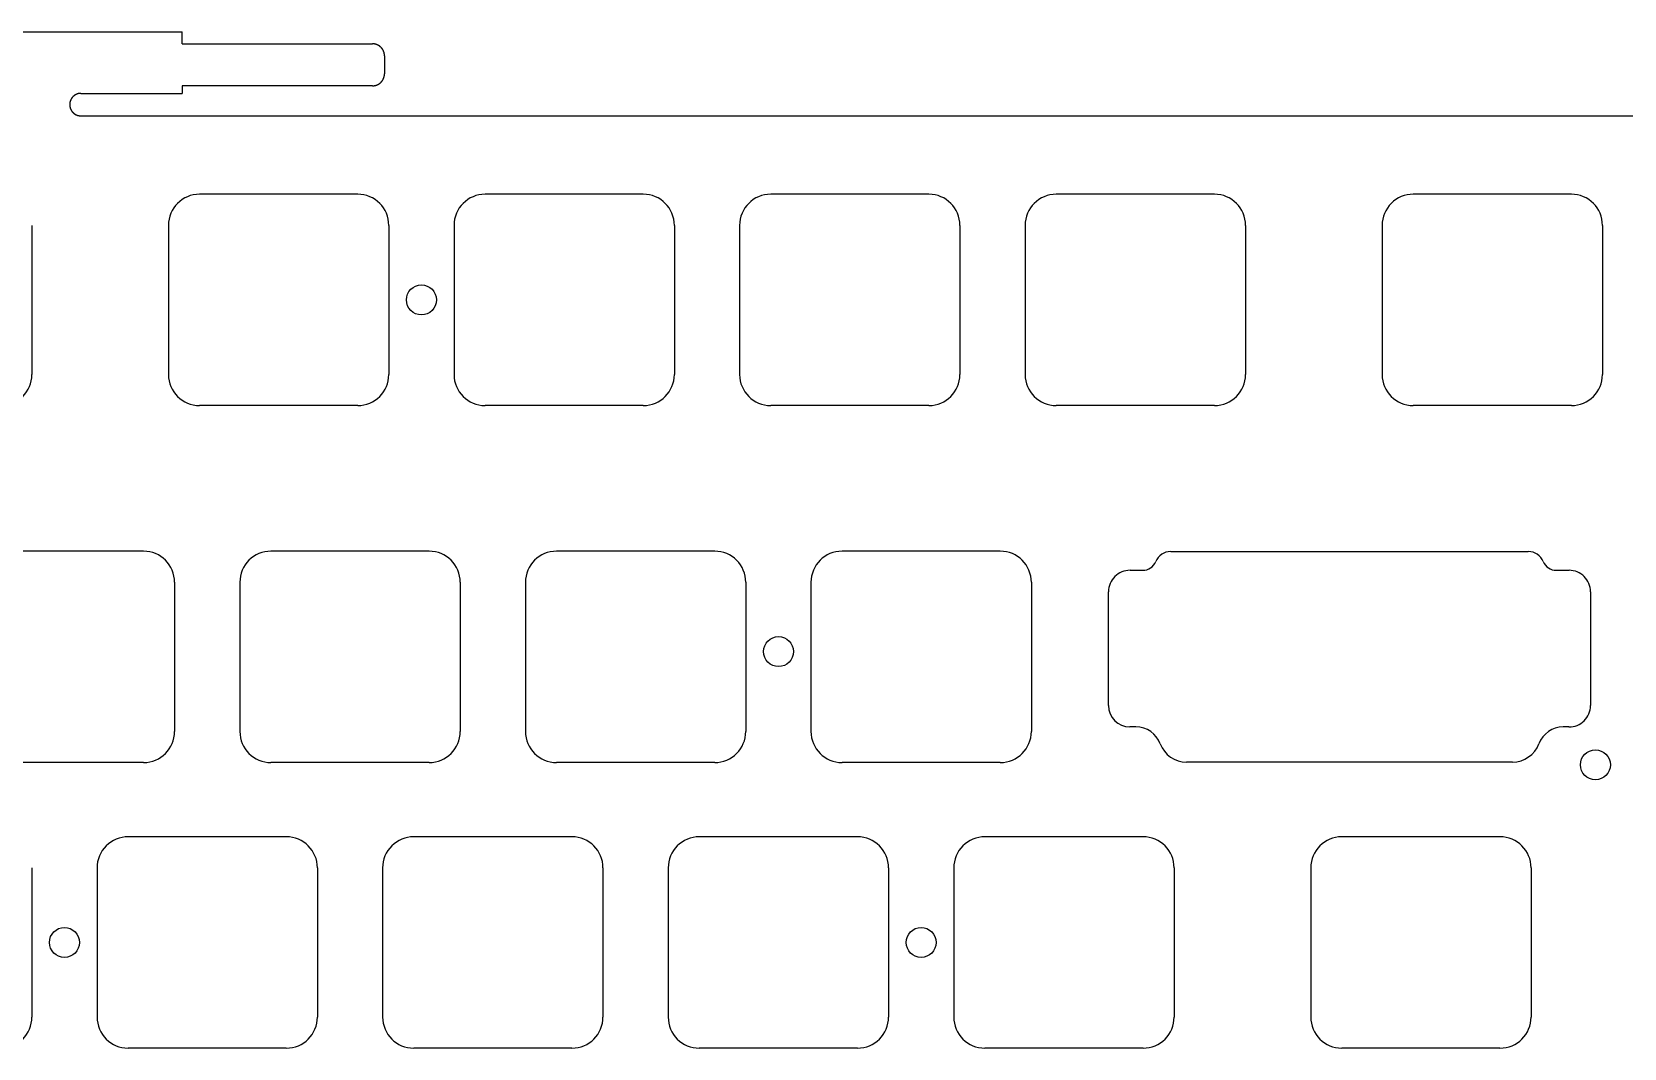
# Model space of a CAD drawing. Header units: millimetres. Extents: x -11 to 340, y -118 to 18.
# Drawn here: x 169.3 to 275.5, y -49.9 to 17.9 of the extents above; entities that cross this region are included whole.
import ezdxf

# ---------------------------------------------------------------- set-up
doc = ezdxf.new("R2010")
doc.units = ezdxf.units.MM
doc.header["$MEASUREMENT"] = 0
doc.layers.add('BLACK', color=7, linetype='CONTINUOUS')

msp = doc.modelspace()

# ---------------------------------------------------------------- linework, layer by layer
at = {"layer": 'BLACK', "linetype": 'Continuous'}
for p, q in [((149.3, 17.882529), (179.3, 17.882529)), ((179.3, 17.082529), (179.3, 17.882529)), ((179.3, 17.082529), (192, 17.082529)), ((192.000728, 17.082529), (192, 17.082529)), ((192.004774, 17.082515), (192.000728, 17.082529)), ((192.008814, 17.082481), (192.004774, 17.082515)), ((192.012855, 17.082428), (192.008814, 17.082481)), ((192.016891, 17.082354), (192.012855, 17.082428)), ((192.020928, 17.082261), (192.016891, 17.082354)), ((192.024959, 17.082147), (192.020928, 17.082261)), ((192.02899, 17.082014), (192.024959, 17.082147)), ((192.033015, 17.08186), (192.02899, 17.082014)), ((192.037041, 17.081687), (192.033015, 17.08186)), ((192.041062, 17.081493), (192.037041, 17.081687)), ((192.045082, 17.08128), (192.041062, 17.081493)), ((192.049097, 17.081047), (192.045082, 17.08128)), ((192.053111, 17.080794), (192.049097, 17.081047)), ((192.05712, 17.080521), (192.053111, 17.080794)), ((192.061129, 17.080228), (192.05712, 17.080521)), ((192.065132, 17.079916), (192.061129, 17.080228)), ((192.069134, 17.079583), (192.065132, 17.079916)), ((192.073131, 17.079231), (192.069134, 17.079583)), ((192.077127, 17.078859), (192.073131, 17.079231)), ((192.081117, 17.078467), (192.077127, 17.078859)), ((192.085107, 17.078055), (192.081117, 17.078467)), ((192.08909, 17.077624), (192.085107, 17.078055)), ((192.093073, 17.077173), (192.08909, 17.077624)), ((192.09705, 17.076702), (192.093073, 17.077173)), ((192.101025, 17.076211), (192.09705, 17.076702)), ((192.104995, 17.075701), (192.101025, 17.076211)), ((192.108963, 17.07517), (192.104995, 17.075701)), ((192.112926, 17.074621), (192.108963, 17.07517)), ((192.116886, 17.074051), (192.112926, 17.074621)), ((192.120841, 17.073462), (192.116886, 17.074051)), ((192.124794, 17.072853), (192.120841, 17.073462)), ((192.128741, 17.072225), (192.124794, 17.072853)), ((192.132686, 17.071576), (192.128741, 17.072225)), ((192.136625, 17.070909), (192.132686, 17.071576)), ((192.140562, 17.070221), (192.136625, 17.070909)), ((192.144492, 17.069514), (192.140562, 17.070221)), ((192.14842, 17.068787), (192.144492, 17.069514)), ((192.152342, 17.068042), (192.14842, 17.068787)), ((192.156262, 17.067276), (192.152342, 17.068042)), ((192.160174, 17.066491), (192.156262, 17.067276)), ((192.164085, 17.065686), (192.160174, 17.066491)), ((192.167989, 17.064862), (192.164085, 17.065686)), ((192.17189, 17.064018), (192.167989, 17.064862)), ((192.175784, 17.063155), (192.17189, 17.064018)), ((192.179676, 17.062272), (192.175784, 17.063155)), ((192.183561, 17.06137), (192.179676, 17.062272)), ((192.187443, 17.060449), (192.183561, 17.06137)), ((192.191318, 17.059508), (192.187443, 17.060449)), ((192.19519, 17.058548), (192.191318, 17.059508)), ((192.199054, 17.057568), (192.19519, 17.058548)), ((192.202916, 17.056569), (192.199054, 17.057568)), ((192.20677, 17.055551), (192.202916, 17.056569)), ((192.210621, 17.054514), (192.20677, 17.055551)), ((192.214464, 17.053457), (192.210621, 17.054514)), ((192.218304, 17.052381), (192.214464, 17.053457)), ((192.222136, 17.051286), (192.218304, 17.052381)), ((192.225965, 17.050171), (192.222136, 17.051286)), ((192.229785, 17.049038), (192.225965, 17.050171)), ((192.233602, 17.047885), (192.229785, 17.049038)), ((192.237412, 17.046713), (192.233602, 17.047885)), ((192.241217, 17.045522), (192.237412, 17.046713)), ((192.245014, 17.044312), (192.241217, 17.045522)), ((192.248807, 17.043082), (192.245014, 17.044312)), ((192.252592, 17.041834), (192.248807, 17.043082)), ((192.256373, 17.040567), (192.252592, 17.041834)), ((192.260145, 17.039281), (192.256373, 17.040567)), ((192.263913, 17.037975), (192.260145, 17.039281)), ((192.267673, 17.036651), (192.263913, 17.037975)), ((192.271428, 17.035308), (192.267673, 17.036651)), ((192.275174, 17.033946), (192.271428, 17.035308)), ((192.278916, 17.032565), (192.275174, 17.033946)), ((192.282648, 17.031165), (192.278916, 17.032565)), ((192.286376, 17.029747), (192.282648, 17.031165)), ((192.290095, 17.02831), (192.286376, 17.029747)), ((192.293809, 17.026853), (192.290095, 17.02831)), ((192.297514, 17.025379), (192.293809, 17.026853)), ((192.301213, 17.023885), (192.297514, 17.025379)), ((192.304904, 17.022373), (192.301213, 17.023885)), ((192.308588, 17.020842), (192.304904, 17.022373)), ((192.312264, 17.019293), (192.308588, 17.020842)), ((192.315934, 17.017725), (192.312264, 17.019293)), ((192.319594, 17.016139), (192.315934, 17.017725)), ((192.323249, 17.014534), (192.319594, 17.016139)), ((192.326894, 17.012911), (192.323249, 17.014534)), ((192.330532, 17.011269), (192.326894, 17.012911)), ((192.334161, 17.009609), (192.330532, 17.011269)), ((192.337784, 17.007931), (192.334161, 17.009609)), ((192.341397, 17.006234), (192.337784, 17.007931)), ((192.345004, 17.004519), (192.341397, 17.006234)), ((192.3486, 17.002786), (192.345004, 17.004519)), ((192.35219, 17.001034), (192.3486, 17.002786)), ((192.35577, 16.999265), (192.35219, 17.001034)), ((192.359342, 16.997477), (192.35577, 16.999265)), ((192.362905, 16.995672), (192.359342, 16.997477)), ((192.36646, 16.993848), (192.362905, 16.995672)), ((192.370005, 16.992007), (192.36646, 16.993848)), ((192.373543, 16.990147), (192.370005, 16.992007)), ((192.37707, 16.98827), (192.373543, 16.990147)), ((192.38059, 16.986374), (192.37707, 16.98827)), ((192.384098, 16.984461), (192.38059, 16.986374)), ((192.3876, 16.98253), (192.384098, 16.984461)), ((192.39109, 16.980581), (192.3876, 16.98253)), ((192.394572, 16.978615), (192.39109, 16.980581)), ((192.398044, 16.976631), (192.394572, 16.978615)), ((192.401507, 16.974629), (192.398044, 16.976631)), ((192.404959, 16.972611), (192.401507, 16.974629)), ((192.408403, 16.970574), (192.404959, 16.972611)), ((192.411835, 16.968521), (192.408403, 16.970574)), ((192.415259, 16.966449), (192.411835, 16.968521)), ((192.418672, 16.964361), (192.415259, 16.966449)), ((192.422075, 16.962255), (192.418672, 16.964361)), ((192.425468, 16.960132), (192.422075, 16.962255)), ((192.428851, 16.957991), (192.425468, 16.960132)), ((192.432222, 16.955834), (192.428851, 16.957991)), ((192.435584, 16.95366), (192.432222, 16.955834)), ((192.438935, 16.951469), (192.435584, 16.95366)), ((192.442276, 16.94926), (192.438935, 16.951469)), ((192.445605, 16.947035), (192.442276, 16.94926)), ((192.448924, 16.944793), (192.445605, 16.947035)), ((192.452232, 16.942535), (192.448924, 16.944793)), ((192.455529, 16.940259), (192.452232, 16.942535)), ((192.458814, 16.937967), (192.455529, 16.940259)), ((192.462089, 16.935658), (192.458814, 16.937967)), ((192.465352, 16.933333), (192.462089, 16.935658)), ((192.468604, 16.930991), (192.465352, 16.933333)), ((192.471844, 16.928633), (192.468604, 16.930991)), ((192.475073, 16.926259), (192.471844, 16.928633)), ((192.47829, 16.923868), (192.475073, 16.926259)), ((192.481496, 16.921461), (192.47829, 16.923868)), ((192.484689, 16.919039), (192.481496, 16.921461)), ((192.487871, 16.916599), (192.484689, 16.919039)), ((192.491041, 16.914144), (192.487871, 16.916599)), ((192.494199, 16.911673), (192.491041, 16.914144)), ((192.497344, 16.909186), (192.494199, 16.911673)), ((192.500477, 16.906683), (192.497344, 16.909186)), ((192.503598, 16.904165), (192.500477, 16.906683)), ((192.506707, 16.901631), (192.503598, 16.904165)), ((192.509802, 16.899081), (192.506707, 16.901631)), ((192.512886, 16.896515), (192.509802, 16.899081)), ((192.515956, 16.893935), (192.512886, 16.896515)), ((192.519014, 16.891338), (192.515956, 16.893935)), ((192.522059, 16.888727), (192.519014, 16.891338)), ((192.525092, 16.8861), (192.522059, 16.888727)), ((192.52811, 16.883458), (192.525092, 16.8861)), ((192.531116, 16.880801), (192.52811, 16.883458)), ((192.534109, 16.878129), (192.531116, 16.880801)), ((192.537089, 16.875442), (192.534109, 16.878129)), ((192.540055, 16.87274), (192.537089, 16.875442)), ((192.543007, 16.870023), (192.540055, 16.87274)), ((192.545946, 16.867292), (192.543007, 16.870023)), ((192.548872, 16.864546), (192.545946, 16.867292)), ((192.551784, 16.861785), (192.548872, 16.864546)), ((192.554682, 16.85901), (192.551784, 16.861785)), ((192.557566, 16.85622), (192.554682, 16.85901)), ((192.560436, 16.853416), (192.557566, 16.85622)), ((192.563292, 16.850598), (192.560436, 16.853416)), ((192.568962, 16.844919), (192.563292, 16.850598)), ((192.574575, 16.839184), (192.568962, 16.844919)), ((192.580131, 16.833393), (192.574575, 16.839184)), ((192.585628, 16.827548), (192.580131, 16.833393)), ((192.591066, 16.821648), (192.585628, 16.827548)), ((192.596445, 16.815695), (192.591066, 16.821648)), ((192.601764, 16.809689), (192.596445, 16.815695)), ((192.607022, 16.803631), (192.601764, 16.809689)), ((192.612219, 16.797522), (192.607022, 16.803631)), ((192.617354, 16.791361), (192.612219, 16.797522)), ((192.622426, 16.785151), (192.617354, 16.791361)), ((192.627436, 16.778891), (192.622426, 16.785151)), ((192.632382, 16.772583), (192.627436, 16.778891)), ((192.637265, 16.766227), (192.632382, 16.772583)), ((192.642082, 16.759823), (192.637265, 16.766227)), ((192.646835, 16.753373), (192.642082, 16.759823)), ((192.651522, 16.746877), (192.646835, 16.753373)), ((192.656144, 16.740335), (192.651522, 16.746877)), ((192.660699, 16.73375), (192.656144, 16.740335)), ((192.665187, 16.72712), (192.660699, 16.73375)), ((192.669607, 16.720447), (192.665187, 16.72712)), ((192.67396, 16.713733), (192.669607, 16.720447)), ((192.678244, 16.706976), (192.67396, 16.713733)), ((192.68246, 16.700179), (192.678244, 16.706976)), ((192.686606, 16.693341), (192.68246, 16.700179)), ((192.690683, 16.686464), (192.686606, 16.693341)), ((192.69469, 16.679548), (192.690683, 16.686464)), ((192.698627, 16.672594), (192.69469, 16.679548)), ((192.702493, 16.665603), (192.698627, 16.672594)), ((192.706288, 16.658575), (192.702493, 16.665603)), ((192.710012, 16.651511), (192.706288, 16.658575)), ((192.713664, 16.644411), (192.710012, 16.651511)), ((192.717243, 16.637277), (192.713664, 16.644411)), ((192.720751, 16.63011), (192.717243, 16.637277)), ((192.724185, 16.622909), (192.720751, 16.63011)), ((192.727547, 16.615675), (192.724185, 16.622909)), ((192.730835, 16.60841), (192.727547, 16.615675)), ((192.73405, 16.601113), (192.730835, 16.60841)), ((192.737191, 16.593786), (192.73405, 16.601113)), ((192.740257, 16.586429), (192.737191, 16.593786)), ((192.74325, 16.579043), (192.740257, 16.586429)), ((192.746167, 16.571629), (192.74325, 16.579043)), ((192.74901, 16.564186), (192.746167, 16.571629)), ((192.751778, 16.556716), (192.74901, 16.564186)), ((192.75447, 16.54922), (192.751778, 16.556716)), ((192.757087, 16.541697), (192.75447, 16.54922)), ((192.759628, 16.534149), (192.757087, 16.541697)), ((192.762093, 16.526576), (192.759628, 16.534149)), ((192.764482, 16.51898), (192.762093, 16.526576)), ((192.766794, 16.511359), (192.764482, 16.51898)), ((192.76903, 16.503716), (192.766794, 16.511359)), ((192.771189, 16.49605), (192.76903, 16.503716)), ((192.773272, 16.488362), (192.771189, 16.49605)), ((192.775277, 16.480653), (192.773272, 16.488362)), ((192.777205, 16.472924), (192.775277, 16.480653)), ((192.779056, 16.465174), (192.777205, 16.472924)), ((192.780829, 16.457404), (192.779056, 16.465174)), ((192.782525, 16.449616), (192.780829, 16.457404)), ((192.784143, 16.441809), (192.782525, 16.449616)), ((192.785683, 16.433984), (192.784143, 16.441809)), ((192.787145, 16.426142), (192.785683, 16.433984)), ((192.788529, 16.418282), (192.787145, 16.426142)), ((192.789835, 16.410406), (192.788529, 16.418282)), ((192.791062, 16.402514), (192.789835, 16.410406)), ((192.792211, 16.394607), (192.791062, 16.402514)), ((192.793281, 16.386685), (192.792211, 16.394607)), ((192.794273, 16.378748), (192.793281, 16.386685)), ((192.795186, 16.370796), (192.794273, 16.378748)), ((192.79602, 16.362832), (192.795186, 16.370796)), ((192.796775, 16.354854), (192.79602, 16.362832)), ((192.797451, 16.346863), (192.796775, 16.354854)), ((192.798047, 16.33886), (192.797451, 16.346863)), ((192.798565, 16.330845), (192.798047, 16.33886)), ((192.799003, 16.322819), (192.798565, 16.330845)), ((192.799362, 16.314782), (192.799003, 16.322819)), ((192.799641, 16.306733), (192.799362, 16.314782)), ((192.79984, 16.298675), (192.799641, 16.306733)), ((192.79996, 16.290607), (192.79984, 16.298675)), ((192.8, 16.282529), (192.79996, 16.290607)), ((192.8, 16.282529), (192.8, 15.082529)), ((192.770928, 14.868065), (192.771985, 14.871908)), ((192.771985, 14.871908), (192.773022, 14.875759)), ((192.773022, 14.875759), (192.77404, 14.879613)), ((192.77404, 14.879613), (192.775039, 14.883475)), ((192.775039, 14.883475), (192.776019, 14.887339)), ((192.776019, 14.887339), (192.776979, 14.891211)), ((192.776979, 14.891211), (192.77792, 14.895086)), ((192.77792, 14.895086), (192.778841, 14.898968)), ((192.778841, 14.898968), (192.779743, 14.902853)), ((192.779743, 14.902853), (192.780626, 14.906745)), ((192.780626, 14.906745), (192.781489, 14.910639)), ((192.781489, 14.910639), (192.782333, 14.91454)), ((192.782333, 14.91454), (192.783157, 14.918444)), ((192.783157, 14.918444), (192.783962, 14.922355)), ((192.783962, 14.922355), (192.784747, 14.926267)), ((192.784747, 14.926267), (192.785513, 14.930187)), ((192.785513, 14.930187), (192.786258, 14.934109)), ((192.786258, 14.934109), (192.786985, 14.938037)), ((192.786985, 14.938037), (192.787692, 14.941967)), ((192.787692, 14.941967), (192.78838, 14.945904)), ((192.78838, 14.945904), (192.789047, 14.949843)), ((192.789047, 14.949843), (192.789696, 14.953788)), ((192.789696, 14.953788), (192.790324, 14.957735)), ((192.790324, 14.957735), (192.790933, 14.961688)), ((192.790933, 14.961688), (192.791522, 14.965643)), ((192.791522, 14.965643), (192.792092, 14.969603)), ((192.792092, 14.969603), (192.792641, 14.973566)), ((192.792641, 14.973566), (192.793172, 14.977534)), ((192.793172, 14.977534), (192.793682, 14.981504)), ((192.793682, 14.981504), (192.794173, 14.985479)), ((192.794173, 14.985479), (192.794644, 14.989456)), ((192.794644, 14.989456), (192.795095, 14.993439)), ((192.795095, 14.993439), (192.795526, 14.997422)), ((192.795526, 14.997422), (192.795938, 15.001412)), ((192.795938, 15.001412), (192.79633, 15.005402)), ((192.79633, 15.005402), (192.796702, 15.009398)), ((192.796702, 15.009398), (192.797054, 15.013395)), ((192.797054, 15.013395), (192.797387, 15.017397)), ((192.797387, 15.017397), (192.797699, 15.0214)), ((192.797699, 15.0214), (192.797992, 15.025409)), ((192.797992, 15.025409), (192.798265, 15.029418)), ((192.798265, 15.029418), (192.798518, 15.033432)), ((192.798518, 15.033432), (192.798751, 15.037447)), ((192.798751, 15.037447), (192.798964, 15.041467)), ((192.798964, 15.041467), (192.799158, 15.045488)), ((192.799158, 15.045488), (192.799331, 15.049514)), ((192.799331, 15.049514), (192.799485, 15.053539)), ((192.799485, 15.053539), (192.799618, 15.05757)), ((192.799618, 15.05757), (192.799732, 15.061601)), ((192.799732, 15.061601), (192.799825, 15.065638)), ((192.799825, 15.065638), (192.799899, 15.069674)), ((192.799899, 15.069674), (192.799952, 15.073715)), ((192.799952, 15.073715), (192.799986, 15.077756)), ((192.799986, 15.077756), (192.8, 15.081801)), ((192.8, 15.081801), (192.8, 15.082529)), ((192, 14.282529), (179.3, 14.282529)), ((179.3, 14.282529), (179.3, 13.78)), ((192, 14.282529), (192.008078, 14.282569)), ((192.008078, 14.282569), (192.016146, 14.282689)), ((192.016146, 14.282689), (192.024204, 14.282888)), ((192.024204, 14.282888), (192.032253, 14.283167)), ((192.032253, 14.283167), (192.04029, 14.283526)), ((192.04029, 14.283526), (192.048316, 14.283964)), ((192.048316, 14.283964), (192.056331, 14.284482)), ((192.056331, 14.284482), (192.064334, 14.285078)), ((192.064334, 14.285078), (192.072325, 14.285754)), ((192.072325, 14.285754), (192.080303, 14.286509)), ((192.080303, 14.286509), (192.088267, 14.287343)), ((192.088267, 14.287343), (192.096219, 14.288256)), ((192.096219, 14.288256), (192.104156, 14.289248)), ((192.104156, 14.289248), (192.112078, 14.290318)), ((192.112078, 14.290318), (192.119985, 14.291467)), ((192.119985, 14.291467), (192.127877, 14.292694)), ((192.127877, 14.292694), (192.135753, 14.294)), ((192.135753, 14.294), (192.143613, 14.295384)), ((192.143613, 14.295384), (192.151455, 14.296846)), ((192.151455, 14.296846), (192.15928, 14.298386)), ((192.15928, 14.298386), (192.167087, 14.300004)), ((192.167087, 14.300004), (192.174875, 14.3017)), ((192.174875, 14.3017), (192.182645, 14.303473)), ((192.182645, 14.303473), (192.190395, 14.305324)), ((192.190395, 14.305324), (192.198124, 14.307252)), ((192.198124, 14.307252), (192.205833, 14.309257)), ((192.205833, 14.309257), (192.213521, 14.31134)), ((192.213521, 14.31134), (192.221187, 14.313499)), ((192.221187, 14.313499), (192.22883, 14.315735)), ((192.22883, 14.315735), (192.236451, 14.318047)), ((192.236451, 14.318047), (192.244047, 14.320436)), ((192.244047, 14.320436), (192.25162, 14.322901)), ((192.25162, 14.322901), (192.259168, 14.325442)), ((192.259168, 14.325442), (192.266691, 14.328059)), ((192.266691, 14.328059), (192.274187, 14.330751)), ((192.274187, 14.330751), (192.281657, 14.333519)), ((192.281657, 14.333519), (192.2891, 14.336362)), ((192.2891, 14.336362), (192.296514, 14.339279)), ((192.296514, 14.339279), (192.3039, 14.342272)), ((192.3039, 14.342272), (192.311257, 14.345338)), ((192.311257, 14.345338), (192.318584, 14.348479)), ((192.318584, 14.348479), (192.325881, 14.351694)), ((192.325881, 14.351694), (192.333146, 14.354982)), ((192.333146, 14.354982), (192.34038, 14.358344)), ((192.34038, 14.358344), (192.347581, 14.361778)), ((192.347581, 14.361778), (192.354748, 14.365286)), ((192.354748, 14.365286), (192.361882, 14.368865)), ((192.361882, 14.368865), (192.368982, 14.372517)), ((192.368982, 14.372517), (192.376046, 14.376241)), ((192.376046, 14.376241), (192.383074, 14.380036)), ((192.383074, 14.380036), (192.390065, 14.383902)), ((192.390065, 14.383902), (192.397019, 14.387839)), ((192.397019, 14.387839), (192.403935, 14.391846)), ((192.403935, 14.391846), (192.410812, 14.395923)), ((192.410812, 14.395923), (192.41765, 14.400069)), ((192.41765, 14.400069), (192.424447, 14.404285)), ((192.424447, 14.404285), (192.431204, 14.408569)), ((192.431204, 14.408569), (192.437918, 14.412922)), ((192.437918, 14.412922), (192.444591, 14.417342)), ((192.444591, 14.417342), (192.451221, 14.42183)), ((192.451221, 14.42183), (192.457806, 14.426385)), ((192.457806, 14.426385), (192.464348, 14.431007)), ((192.464348, 14.431007), (192.470844, 14.435694)), ((192.470844, 14.435694), (192.477294, 14.440447)), ((192.477294, 14.440447), (192.483698, 14.445264)), ((192.483698, 14.445264), (192.490054, 14.450147)), ((192.490054, 14.450147), (192.496362, 14.455093)), ((192.496362, 14.455093), (192.502622, 14.460103)), ((192.502622, 14.460103), (192.508832, 14.465175)), ((192.508832, 14.465175), (192.514993, 14.47031)), ((192.514993, 14.47031), (192.521102, 14.475507)), ((192.521102, 14.475507), (192.52716, 14.480765)), ((192.52716, 14.480765), (192.533166, 14.486084)), ((192.533166, 14.486084), (192.539119, 14.491463)), ((192.539119, 14.491463), (192.545019, 14.496901)), ((192.545019, 14.496901), (192.550864, 14.502398)), ((192.550864, 14.502398), (192.556655, 14.507954)), ((192.556655, 14.507954), (192.56239, 14.513567)), ((192.56239, 14.513567), (192.568069, 14.519237)), ((192.568069, 14.519237), (192.570887, 14.522093)), ((192.570887, 14.522093), (192.573691, 14.524963)), ((192.573691, 14.524963), (192.576481, 14.527847)), ((192.576481, 14.527847), (192.579256, 14.530745)), ((192.579256, 14.530745), (192.582017, 14.533657)), ((192.582017, 14.533657), (192.584763, 14.536583)), ((192.584763, 14.536583), (192.587494, 14.539522)), ((192.587494, 14.539522), (192.590211, 14.542474)), ((192.590211, 14.542474), (192.592913, 14.54544)), ((192.592913, 14.54544), (192.5956, 14.54842)), ((192.5956, 14.54842), (192.598272, 14.551413)), ((192.598272, 14.551413), (192.600929, 14.554419)), ((192.600929, 14.554419), (192.603571, 14.557437)), ((192.603571, 14.557437), (192.606198, 14.56047)), ((192.606198, 14.56047), (192.608809, 14.563515)), ((192.608809, 14.563515), (192.611406, 14.566573)), ((192.611406, 14.566573), (192.613986, 14.569643)), ((192.613986, 14.569643), (192.616552, 14.572727)), ((192.616552, 14.572727), (192.619102, 14.575822)), ((192.619102, 14.575822), (192.621636, 14.578931)), ((192.621636, 14.578931), (192.624154, 14.582052)), ((192.624154, 14.582052), (192.626657, 14.585185)), ((192.626657, 14.585185), (192.629144, 14.58833)), ((192.629144, 14.58833), (192.631615, 14.591488)), ((192.631615, 14.591488), (192.63407, 14.594658)), ((192.63407, 14.594658), (192.63651, 14.59784)), ((192.63651, 14.59784), (192.638932, 14.601033)), ((192.638932, 14.601033), (192.641339, 14.604239)), ((192.641339, 14.604239), (192.64373, 14.607456)), ((192.64373, 14.607456), (192.646104, 14.610685)), ((192.646104, 14.610685), (192.648462, 14.613925)), ((192.648462, 14.613925), (192.650804, 14.617177)), ((192.650804, 14.617177), (192.653129, 14.62044)), ((192.653129, 14.62044), (192.655438, 14.623715)), ((192.655438, 14.623715), (192.65773, 14.627)), ((192.65773, 14.627), (192.660006, 14.630297)), ((192.660006, 14.630297), (192.662264, 14.633605)), ((192.662264, 14.633605), (192.664506, 14.636924)), ((192.664506, 14.636924), (192.666731, 14.640253)), ((192.666731, 14.640253), (192.66894, 14.643594)), ((192.66894, 14.643594), (192.671131, 14.646945)), ((192.671131, 14.646945), (192.673305, 14.650307)), ((192.673305, 14.650307), (192.675462, 14.653678)), ((192.675462, 14.653678), (192.677603, 14.657061)), ((192.677603, 14.657061), (192.679726, 14.660454)), ((192.679726, 14.660454), (192.681832, 14.663857)), ((192.681832, 14.663857), (192.68392, 14.66727)), ((192.68392, 14.66727), (192.685992, 14.670694)), ((192.685992, 14.670694), (192.688045, 14.674126)), ((192.688045, 14.674126), (192.690082, 14.67757)), ((192.690082, 14.67757), (192.6921, 14.681022)), ((192.6921, 14.681022), (192.694102, 14.684485)), ((192.694102, 14.684485), (192.696086, 14.687957)), ((192.696086, 14.687957), (192.698052, 14.691439)), ((192.698052, 14.691439), (192.700001, 14.694929)), ((192.700001, 14.694929), (192.701932, 14.698431)), ((192.701932, 14.698431), (192.703845, 14.701939)), ((192.703845, 14.701939), (192.705741, 14.705459)), ((192.705741, 14.705459), (192.707618, 14.708986)), ((192.707618, 14.708986), (192.709478, 14.712524)), ((192.709478, 14.712524), (192.711319, 14.716069)), ((192.711319, 14.716069), (192.713143, 14.719624)), ((192.713143, 14.719624), (192.714948, 14.723187)), ((192.714948, 14.723187), (192.716736, 14.726759)), ((192.716736, 14.726759), (192.718505, 14.730339)), ((192.718505, 14.730339), (192.720257, 14.733929)), ((192.720257, 14.733929), (192.72199, 14.737525)), ((192.72199, 14.737525), (192.723705, 14.741132)), ((192.723705, 14.741132), (192.725402, 14.744745)), ((192.725402, 14.744745), (192.72708, 14.748368)), ((192.72708, 14.748368), (192.72874, 14.751997)), ((192.72874, 14.751997), (192.730382, 14.755635)), ((192.730382, 14.755635), (192.732005, 14.75928)), ((192.732005, 14.75928), (192.73361, 14.762935)), ((192.73361, 14.762935), (192.735196, 14.766595)), ((192.735196, 14.766595), (192.736764, 14.770265)), ((192.736764, 14.770265), (192.738313, 14.773941)), ((192.738313, 14.773941), (192.739844, 14.777625)), ((192.739844, 14.777625), (192.741356, 14.781316)), ((192.741356, 14.781316), (192.74285, 14.785015)), ((192.74285, 14.785015), (192.744324, 14.78872)), ((192.744324, 14.78872), (192.745781, 14.792434)), ((192.745781, 14.792434), (192.747218, 14.796153)), ((192.747218, 14.796153), (192.748636, 14.799881)), ((192.748636, 14.799881), (192.750036, 14.803613)), ((192.750036, 14.803613), (192.751417, 14.807355)), ((192.751417, 14.807355), (192.752779, 14.811101)), ((192.752779, 14.811101), (192.754122, 14.814856)), ((192.754122, 14.814856), (192.755446, 14.818616)), ((192.755446, 14.818616), (192.756752, 14.822384)), ((192.756752, 14.822384), (192.758038, 14.826156)), ((192.758038, 14.826156), (192.759305, 14.829937)), ((192.759305, 14.829937), (192.760553, 14.833722)), ((192.760553, 14.833722), (192.761783, 14.837515)), ((192.761783, 14.837515), (192.762993, 14.841312)), ((192.762993, 14.841312), (192.764184, 14.845117)), ((192.764184, 14.845117), (192.765356, 14.848927)), ((192.765356, 14.848927), (192.766509, 14.852744)), ((192.766509, 14.852744), (192.767642, 14.856564)), ((192.767642, 14.856564), (192.768757, 14.860393)), ((192.768757, 14.860393), (192.769852, 14.864225)), ((192.769852, 14.864225), (192.770928, 14.868065)), ((171.800015, 13.034714), (171.8, 13.030797)), ((171.8, 13.030797), (171.8, 13.03)), ((171.8, 13.03), (171.80004, 13.022179)), ((171.800049, 13.038626), (171.800015, 13.034714)), ((171.80004, 13.022179), (171.80016, 13.014368)), ((171.800103, 13.042539), (171.800049, 13.038626)), ((171.800177, 13.046446), (171.800103, 13.042539)), ((171.80016, 13.014368), (171.800359, 13.006566)), ((171.800271, 13.050354), (171.800177, 13.046446)), ((171.800385, 13.054257), (171.800271, 13.050354)), ((171.800359, 13.006566), (171.800638, 12.998775)), ((171.800519, 13.058159), (171.800385, 13.054257)), ((171.800673, 13.062056), (171.800519, 13.058159)), ((171.800638, 12.998775), (171.800997, 12.990994)), ((171.800847, 13.065953), (171.800673, 13.062056)), ((171.80104, 13.069845), (171.800847, 13.065953)), ((171.800997, 12.990994), (171.801435, 12.983225)), ((171.801254, 13.073737), (171.80104, 13.069845)), ((171.801488, 13.077623), (171.801254, 13.073737)), ((171.801435, 12.983225), (171.801952, 12.975467)), ((171.801741, 13.081509), (171.801488, 13.077623)), ((171.802014, 13.085389), (171.801741, 13.081509)), ((171.801952, 12.975467), (171.802549, 12.967721)), ((171.802308, 13.089269), (171.802014, 13.085389)), ((171.802621, 13.093144), (171.802308, 13.089269)), ((171.802549, 12.967721), (171.803225, 12.959988)), ((171.802953, 13.097017), (171.802621, 13.093144)), ((171.803306, 13.100885), (171.802953, 13.097017)), ((171.803225, 12.959988), (171.803979, 12.952268)), ((171.803679, 13.104753), (171.803306, 13.100885)), ((171.804071, 13.108614), (171.803679, 13.104753)), ((171.803979, 12.952268), (171.804813, 12.94456)), ((171.804483, 13.112475), (171.804071, 13.108614)), ((171.804915, 13.116329), (171.804483, 13.112475)), ((171.804813, 12.94456), (171.805726, 12.936867)), ((171.805366, 13.120183), (171.804915, 13.116329)), ((171.805838, 13.124031), (171.805366, 13.120183)), ((171.805726, 12.936867), (171.806717, 12.929188)), ((171.806329, 13.127878), (171.805838, 13.124031)), ((171.80684, 13.131718), (171.806329, 13.127878)), ((171.806717, 12.929188), (171.807787, 12.921524)), ((171.80737, 13.135557), (171.80684, 13.131718)), ((171.80792, 13.13939), (171.80737, 13.135557)), ((171.807787, 12.921524), (171.808936, 12.913875)), ((171.80849, 13.143222), (171.80792, 13.13939)), ((171.80908, 13.147047), (171.80849, 13.143222)), ((171.808936, 12.913875), (171.810163, 12.906241)), ((171.809689, 13.150871), (171.80908, 13.147047)), ((171.810318, 13.154688), (171.809689, 13.150871)), ((171.810163, 12.906241), (171.811468, 12.898624)), ((171.810966, 13.158504), (171.810318, 13.154688)), ((171.811634, 13.162313), (171.810966, 13.158504)), ((171.811468, 12.898624), (171.812851, 12.891024)), ((171.812322, 13.16612), (171.811634, 13.162313)), ((171.813029, 13.169921), (171.812322, 13.16612)), ((171.812851, 12.891024), (171.814313, 12.883441)), ((171.813756, 13.173719), (171.813029, 13.169921)), ((171.814502, 13.177511), (171.813756, 13.173719)), ((171.814313, 12.883441), (171.815852, 12.875876)), ((171.815268, 13.181301), (171.814502, 13.177511)), ((171.816053, 13.185084), (171.815268, 13.181301)), ((171.815852, 12.875876), (171.817469, 12.868329)), ((171.816858, 13.188864), (171.816053, 13.185084)), ((171.817682, 13.192638), (171.816858, 13.188864)), ((171.817469, 12.868329), (171.819164, 12.860801)), ((171.818526, 13.196409), (171.817682, 13.192638)), ((171.819389, 13.200173), (171.818526, 13.196409)), ((171.819164, 12.860801), (171.820936, 12.853292)), ((171.820272, 13.203934), (171.819389, 13.200173)), ((171.821174, 13.207688), (171.820272, 13.203934)), ((171.820936, 12.853292), (171.822786, 12.845804)), ((171.822096, 13.211439), (171.821174, 13.207688)), ((171.823036, 13.215183), (171.822096, 13.211439)), ((171.822786, 12.845804), (171.824713, 12.838336)), ((171.823996, 13.218924), (171.823036, 13.215183)), ((171.824976, 13.222657), (171.823996, 13.218924)), ((171.824713, 12.838336), (171.826717, 12.830889)), ((171.825975, 13.226388), (171.824976, 13.222657)), ((171.826992, 13.23011), (171.825975, 13.226388)), ((171.826717, 12.830889), (171.828798, 12.823464)), ((171.82803, 13.23383), (171.826992, 13.23011)), ((171.829086, 13.237542), (171.82803, 13.23383)), ((171.828798, 12.823464), (171.830955, 12.816061)), ((171.830162, 13.24125), (171.829086, 13.237542)), ((171.831257, 13.24495), (171.830162, 13.24125)), ((171.830955, 12.816061), (171.83319, 12.808681)), ((171.832371, 13.248647), (171.831257, 13.24495)), ((171.833504, 13.252335), (171.832371, 13.248647)), ((171.83319, 12.808681), (171.8355, 12.801325)), ((171.834657, 13.25602), (171.833504, 13.252335)), ((171.835828, 13.259697), (171.834657, 13.25602)), ((171.8355, 12.801325), (171.837887, 12.793993)), ((171.837019, 13.26337), (171.835828, 13.259697)), ((171.838228, 13.267034), (171.837019, 13.26337)), ((171.837887, 12.793993), (171.840349, 12.786685)), ((171.839457, 13.270695), (171.838228, 13.267034)), ((171.840704, 13.274346), (171.839457, 13.270695)), ((171.840349, 12.786685), (171.842888, 12.779403)), ((171.841971, 13.277994), (171.840704, 13.274346)), ((171.843256, 13.281633), (171.841971, 13.277994)), ((171.842888, 12.779403), (171.845501, 12.772148)), ((171.844561, 13.285267), (171.843256, 13.281633)), ((171.845884, 13.288893), (171.844561, 13.285267)), ((171.845501, 12.772148), (171.848191, 12.764918)), ((171.847226, 13.292514), (171.845884, 13.288893)), ((171.848587, 13.296126), (171.847226, 13.292514)), ((171.848191, 12.764918), (171.850955, 12.757717)), ((171.849967, 13.299734), (171.848587, 13.296126)), ((171.851365, 13.303332), (171.849967, 13.299734)), ((171.850955, 12.757717), (171.853794, 12.750543)), ((171.852782, 13.306925), (171.851365, 13.303332)), ((171.854218, 13.310509), (171.852782, 13.306925)), ((171.853794, 12.750543), (171.856708, 12.743398)), ((171.855673, 13.314088), (171.854218, 13.310509)), ((171.857146, 13.317658), (171.855673, 13.314088)), ((171.858638, 13.321222), (171.857146, 13.317658)), ((171.860148, 13.324776), (171.858638, 13.321222)), ((171.861677, 13.328325), (171.860148, 13.324776)), ((171.863224, 13.331865), (171.861677, 13.328325)), ((171.864791, 13.335398), (171.863224, 13.331865)), ((171.866375, 13.338922), (171.864791, 13.335398)), ((171.867978, 13.34244), (171.866375, 13.338922)), ((171.869598, 13.345948), (171.867978, 13.34244)), ((171.871238, 13.349449), (171.869598, 13.345948)), ((171.872895, 13.352941), (171.871238, 13.349449)), ((171.874572, 13.356426), (171.872895, 13.352941)), ((171.876265, 13.359901), (171.874572, 13.356426)), ((171.877978, 13.363369), (171.876265, 13.359901)), ((171.879708, 13.366827), (171.877978, 13.363369)), ((171.881457, 13.370278), (171.879708, 13.366827)), ((171.883223, 13.373719), (171.881457, 13.370278)), ((171.885007, 13.377152), (171.883223, 13.373719)), ((171.886809, 13.380575), (171.885007, 13.377152)), ((171.88863, 13.383991), (171.886809, 13.380575)), ((171.890467, 13.387396), (171.88863, 13.383991)), ((171.892324, 13.390793), (171.890467, 13.387396)), ((171.894197, 13.394179), (171.892324, 13.390793)), ((171.896089, 13.397558), (171.894197, 13.394179)), ((171.897997, 13.400926), (171.896089, 13.397558)), ((171.899924, 13.404285), (171.897997, 13.400926)), ((171.901868, 13.407634), (171.899924, 13.404285)), ((171.90383, 13.410974), (171.901868, 13.407634)), ((171.905808, 13.414303), (171.90383, 13.410974)), ((171.907805, 13.417623), (171.905808, 13.414303)), ((171.909818, 13.420933), (171.907805, 13.417623)), ((171.91185, 13.424233), (171.909818, 13.420933)), ((171.913898, 13.427522), (171.91185, 13.424233)), ((171.915963, 13.430802), (171.913898, 13.427522)), ((171.918046, 13.43407), (171.915963, 13.430802)), ((171.920146, 13.437329), (171.918046, 13.43407)), ((171.922262, 13.440576), (171.920146, 13.437329)), ((171.924396, 13.443814), (171.922262, 13.440576)), ((171.926546, 13.44704), (171.924396, 13.443814)), ((171.928714, 13.450256), (171.926546, 13.44704)), ((171.930898, 13.45346), (171.928714, 13.450256)), ((171.933099, 13.456655), (171.930898, 13.45346)), ((171.935316, 13.459837), (171.933099, 13.456655)), ((171.93755, 13.463009), (171.935316, 13.459837)), ((171.939801, 13.466168), (171.93755, 13.463009)), ((171.942068, 13.469318), (171.939801, 13.466168)), ((171.944351, 13.472455), (171.942068, 13.469318)), ((171.946651, 13.475581), (171.944351, 13.472455)), ((171.948967, 13.478694), (171.946651, 13.475581)), ((171.9513, 13.481797), (171.948967, 13.478694)), ((171.953648, 13.484887), (171.9513, 13.481797)), ((171.956012, 13.487966), (171.953648, 13.484887)), ((171.958393, 13.491033), (171.956012, 13.487966)), ((171.960789, 13.494087), (171.958393, 13.491033)), ((171.963201, 13.497129), (171.960789, 13.494087)), ((171.96563, 13.50016), (171.963201, 13.497129)), ((171.968073, 13.503177), (171.96563, 13.50016)), ((171.970533, 13.506183), (171.968073, 13.503177)), ((171.973008, 13.509175), (171.970533, 13.506183)), ((171.975499, 13.512155), (171.973008, 13.509175)), ((171.978004, 13.515122), (171.975499, 13.512155)), ((171.980526, 13.518077), (171.978004, 13.515122)), ((171.983062, 13.521018), (171.980526, 13.518077)), ((171.985614, 13.523947), (171.983062, 13.521018)), ((171.988181, 13.526862), (171.985614, 13.523947)), ((171.990763, 13.529765), (171.988181, 13.526862)), ((171.99336, 13.532654), (171.990763, 13.529765)), ((171.995972, 13.53553), (171.99336, 13.532654)), ((171.998599, 13.538392), (171.995972, 13.53553)), ((172.001241, 13.541241), (171.998599, 13.538392)), ((172.003897, 13.544076), (172.001241, 13.541241)), ((172.006568, 13.546897), (172.003897, 13.544076)), ((172.009253, 13.549705), (172.006568, 13.546897)), ((172.011952, 13.552499), (172.009253, 13.549705)), ((172.014667, 13.555279), (172.011952, 13.552499)), ((172.017395, 13.558045), (172.014667, 13.555279)), ((172.020137, 13.560797), (172.017395, 13.558045)), ((172.025665, 13.566258), (172.020137, 13.560797)), ((172.031248, 13.571662), (172.025665, 13.566258)), ((172.036886, 13.577007), (172.031248, 13.571662)), ((172.042578, 13.582294), (172.036886, 13.577007)), ((172.048325, 13.587522), (172.042578, 13.582294)), ((172.054124, 13.59269), (172.048325, 13.587522)), ((172.059976, 13.597798), (172.054124, 13.59269)), ((172.065879, 13.602844), (172.059976, 13.597798)), ((172.071833, 13.607829), (172.065879, 13.602844)), ((172.077837, 13.612751), (172.071833, 13.607829)), ((172.083891, 13.617611), (172.077837, 13.612751)), ((172.089994, 13.622407), (172.083891, 13.617611)), ((172.096145, 13.627139), (172.089994, 13.622407)), ((172.102343, 13.631807), (172.096145, 13.627139)), ((172.108588, 13.63641), (172.102343, 13.631807)), ((172.114878, 13.640947), (172.108588, 13.63641)), ((172.121214, 13.645419), (172.114878, 13.640947)), ((172.127594, 13.649824), (172.121214, 13.645419)), ((172.134018, 13.654162), (172.127594, 13.649824)), ((172.140484, 13.658432), (172.134018, 13.654162)), ((172.146993, 13.662634), (172.140484, 13.658432)), ((172.153544, 13.666768), (172.146993, 13.662634)), ((172.160135, 13.670834), (172.153544, 13.666768)), ((172.166766, 13.67483), (172.160135, 13.670834)), ((172.173437, 13.678756), (172.166766, 13.67483)), ((172.180146, 13.682613), (172.173437, 13.678756)), ((172.186892, 13.686398), (172.180146, 13.682613)), ((172.193676, 13.690114), (172.186892, 13.686398)), ((172.200497, 13.693757), (172.193676, 13.690114)), ((172.207353, 13.69733), (172.200497, 13.693757)), ((172.214243, 13.70083), (172.207353, 13.69733)), ((172.221169, 13.704258), (172.214243, 13.70083)), ((172.228127, 13.707614), (172.221169, 13.704258)), ((172.235119, 13.710896), (172.228127, 13.707614)), ((172.242142, 13.714106), (172.235119, 13.710896)), ((172.249197, 13.717242), (172.242142, 13.714106)), ((172.256283, 13.720304), (172.249197, 13.717242)), ((172.263398, 13.723292), (172.256283, 13.720304)), ((172.270543, 13.726206), (172.263398, 13.723292)), ((172.277717, 13.729045), (172.270543, 13.726206)), ((172.284919, 13.731809), (172.277717, 13.729045)), ((172.292148, 13.734498), (172.284919, 13.731809)), ((172.299404, 13.737112), (172.292148, 13.734498)), ((172.306686, 13.739651), (172.299404, 13.737112)), ((172.313993, 13.742113), (172.306686, 13.739651)), ((172.321325, 13.7445), (172.313993, 13.742113)), ((172.328681, 13.74681), (172.321325, 13.7445)), ((172.336061, 13.749045), (172.328681, 13.74681)), ((172.343464, 13.751202), (172.336061, 13.749045)), ((172.350889, 13.753283), (172.343464, 13.751202)), ((172.358336, 13.755287), (172.350889, 13.753283)), ((172.365804, 13.757214), (172.358336, 13.755287)), ((172.373292, 13.759064), (172.365804, 13.757214)), ((172.380801, 13.760836), (172.373292, 13.759064)), ((172.388329, 13.762531), (172.380801, 13.760836)), ((172.395876, 13.764148), (172.388329, 13.762531)), ((172.403441, 13.765687), (172.395876, 13.764148)), ((172.411024, 13.767149), (172.403441, 13.765687)), ((172.418624, 13.768532), (172.411024, 13.767149)), ((172.426242, 13.769837), (172.418624, 13.768532)), ((172.433875, 13.771064), (172.426242, 13.769837)), ((172.441524, 13.772213), (172.433875, 13.771064)), ((172.449188, 13.773283), (172.441524, 13.772213)), ((172.456867, 13.774274), (172.449188, 13.773283)), ((172.464561, 13.775187), (172.456867, 13.774274)), ((172.472268, 13.776021), (172.464561, 13.775187)), ((172.479988, 13.776775), (172.472268, 13.776021)), ((172.487721, 13.777451), (172.479988, 13.776775)), ((172.495467, 13.778048), (172.487721, 13.777451)), ((172.503225, 13.778565), (172.495467, 13.778048)), ((172.510994, 13.779003), (172.503225, 13.778565)), ((172.518775, 13.779362), (172.510994, 13.779003)), ((172.526566, 13.779641), (172.518775, 13.779362)), ((172.534368, 13.77984), (172.526566, 13.779641)), ((172.542179, 13.77996), (172.534368, 13.77984)), ((172.55, 13.78), (172.542179, 13.77996)), ((172.55, 13.78), (179.3, 13.78)), ((171.856708, 12.743398), (171.859696, 12.736282)), ((171.859696, 12.736282), (171.862758, 12.729197)), ((171.862758, 12.729197), (171.865894, 12.722142)), ((171.865894, 12.722142), (171.869104, 12.715118)), ((171.869104, 12.715118), (171.872386, 12.708127)), ((171.872386, 12.708127), (171.875742, 12.701168)), ((171.875742, 12.701168), (171.87917, 12.694243)), ((171.87917, 12.694243), (171.88267, 12.687352)), ((171.88267, 12.687352), (171.886243, 12.680496)), ((171.886243, 12.680496), (171.889886, 12.673676)), ((171.889886, 12.673676), (171.893601, 12.666892)), ((171.893601, 12.666892), (171.897387, 12.660145)), ((171.897387, 12.660145), (171.901244, 12.653436)), ((171.901244, 12.653436), (171.90517, 12.646766)), ((171.90517, 12.646766), (171.909166, 12.640135)), ((171.909166, 12.640135), (171.913231, 12.633544)), ((171.913231, 12.633544), (171.917366, 12.626993)), ((171.917366, 12.626993), (171.921568, 12.620484)), ((171.921568, 12.620484), (171.925838, 12.614017)), ((171.925838, 12.614017), (171.930176, 12.607594)), ((171.930176, 12.607594), (171.934581, 12.601214)), ((171.934581, 12.601214), (171.939052, 12.594878)), ((171.939052, 12.594878), (171.94359, 12.588587)), ((171.94359, 12.588587), (171.948193, 12.582343)), ((171.948193, 12.582343), (171.95286, 12.576145)), ((171.95286, 12.576145), (171.957593, 12.569994)), ((171.957593, 12.569994), (171.962389, 12.563891)), ((171.962389, 12.563891), (171.967249, 12.557837)), ((171.967249, 12.557837), (171.972171, 12.551833)), ((171.972171, 12.551833), (171.977156, 12.545879)), ((171.977156, 12.545879), (171.982202, 12.539975)), ((171.982202, 12.539975), (171.98731, 12.534124)), ((171.98731, 12.534124), (171.992478, 12.528325)), ((171.992478, 12.528325), (171.997705, 12.522578)), ((171.997705, 12.522578), (172.002992, 12.516886)), ((172.002992, 12.516886), (172.008338, 12.511248)), ((172.008338, 12.511248), (172.013742, 12.505665)), ((172.013742, 12.505665), (172.019203, 12.500137)), ((172.019203, 12.500137), (172.021955, 12.497395)), ((172.021955, 12.497395), (172.024721, 12.494666)), ((172.024721, 12.494666), (172.027501, 12.491952)), ((172.027501, 12.491952), (172.030295, 12.489253)), ((172.030295, 12.489253), (172.033102, 12.486567)), ((172.033102, 12.486567), (172.035924, 12.483897)), ((172.035924, 12.483897), (172.038759, 12.48124)), ((172.038759, 12.48124), (172.041608, 12.478599)), ((172.041608, 12.478599), (172.04447, 12.475972)), ((172.04447, 12.475972), (172.047346, 12.47336)), ((172.047346, 12.47336), (172.050235, 12.470763)), ((172.050235, 12.470763), (172.053137, 12.468181)), ((172.053137, 12.468181), (172.056053, 12.465614)), ((172.056053, 12.465614), (172.058981, 12.463062)), ((172.058981, 12.463062), (172.061923, 12.460526)), ((172.061923, 12.460526), (172.064877, 12.458004)), ((172.064877, 12.458004), (172.067844, 12.455498)), ((172.067844, 12.455498), (172.070825, 12.453008)), ((172.070825, 12.453008), (172.073817, 12.450533)), ((172.073817, 12.450533), (172.076823, 12.448073)), ((172.076823, 12.448073), (172.07984, 12.44563)), ((172.07984, 12.44563), (172.08287, 12.443201)), ((172.08287, 12.443201), (172.085912, 12.440789)), ((172.085912, 12.440789), (172.088967, 12.438393)), ((172.088967, 12.438393), (172.092033, 12.436012)), ((172.092033, 12.436012), (172.095112, 12.433648)), ((172.095112, 12.433648), (172.098202, 12.4313)), ((172.098202, 12.4313), (172.101305, 12.428967)), ((172.101305, 12.428967), (172.104419, 12.426651)), ((172.104419, 12.426651), (172.107545, 12.424351)), ((172.107545, 12.424351), (172.110682, 12.422068)), ((172.110682, 12.422068), (172.113831, 12.419801)), ((172.113831, 12.419801), (172.116991, 12.41755)), ((172.116991, 12.41755), (172.120163, 12.415316)), ((172.120163, 12.415316), (172.123345, 12.413099)), ((172.123345, 12.413099), (172.126539, 12.410898)), ((172.126539, 12.410898), (172.129744, 12.408714)), ((172.129744, 12.408714), (172.13296, 12.406546)), ((172.13296, 12.406546), (172.136186, 12.404396)), ((172.136186, 12.404396), (172.139423, 12.402262)), ((172.139423, 12.402262), (172.142671, 12.400146)), ((172.142671, 12.400146), (172.14593, 12.398046)), ((172.14593, 12.398046), (172.149198, 12.395963)), ((172.149198, 12.395963), (172.152478, 12.393898)), ((172.152478, 12.393898), (172.155767, 12.39185)), ((172.155767, 12.39185), (172.159067, 12.389818)), ((172.159067, 12.389818), (172.162376, 12.387805)), ((172.162376, 12.387805), (172.165697, 12.385808)), ((172.165697, 12.385808), (172.169026, 12.38383)), ((172.169026, 12.38383), (172.172366, 12.381868)), ((172.172366, 12.381868), (172.175714, 12.379924)), ((172.175714, 12.379924), (172.179074, 12.377997)), ((172.179074, 12.377997), (172.182442, 12.376088)), ((172.182442, 12.376088), (172.18582, 12.374197)), ((172.18582, 12.374197), (172.189207, 12.372324)), ((172.189207, 12.372324), (172.192604, 12.370467)), ((172.192604, 12.370467), (172.196009, 12.36863)), ((172.196009, 12.36863), (172.199424, 12.366809)), ((172.199424, 12.366809), (172.202847, 12.365007)), ((172.202847, 12.365007), (172.206281, 12.363223)), ((172.206281, 12.363223), (172.209722, 12.361457)), ((172.209722, 12.361457), (172.213173, 12.359708)), ((172.213173, 12.359708), (172.216631, 12.357978)), ((172.216631, 12.357978), (172.220099, 12.356265)), ((172.220099, 12.356265), (172.223574, 12.354572)), ((172.223574, 12.354572), (172.227059, 12.352895)), ((172.227059, 12.352895), (172.23055, 12.351238)), ((172.23055, 12.351238), (172.234052, 12.349598)), ((172.234052, 12.349598), (172.23756, 12.347978)), ((172.23756, 12.347978), (172.241078, 12.346375)), ((172.241078, 12.346375), (172.244601, 12.344791)), ((172.244601, 12.344791), (172.248135, 12.343225)), ((172.248135, 12.343225), (172.251674, 12.341677)), ((172.251674, 12.341677), (172.255223, 12.340148)), ((172.255223, 12.340148), (172.258778, 12.338638)), ((172.258778, 12.338638), (172.262342, 12.337146)), ((172.262342, 12.337146), (172.265912, 12.335673)), ((172.265912, 12.335673), (172.26949, 12.334218)), ((172.26949, 12.334218), (172.273074, 12.332782)), ((172.273074, 12.332782), (172.276668, 12.331365)), ((172.276668, 12.331365), (172.280266, 12.329967)), ((172.280266, 12.329967), (172.283873, 12.328587)), ((172.283873, 12.328587), (172.287485, 12.327226)), ((172.287485, 12.327226), (172.291106, 12.325884)), ((172.291106, 12.325884), (172.294732, 12.324561)), ((172.294732, 12.324561), (172.298367, 12.323256)), ((172.298367, 12.323256), (172.302006, 12.321971)), ((172.302006, 12.321971), (172.305653, 12.320704)), ((172.305653, 12.320704), (172.309305, 12.319457)), ((172.309305, 12.319457), (172.312965, 12.318228)), ((172.312965, 12.318228), (172.31663, 12.317019)), ((172.31663, 12.317019), (172.320303, 12.315828)), ((172.320303, 12.315828), (172.323979, 12.314657)), ((172.323979, 12.314657), (172.327664, 12.313504)), ((172.327664, 12.313504), (172.331353, 12.312371)), ((172.331353, 12.312371), (172.33505, 12.311257)), ((172.33505, 12.311257), (172.33875, 12.310162)), ((172.33875, 12.310162), (172.342458, 12.309086)), ((172.342458, 12.309086), (172.34617, 12.30803)), ((172.34617, 12.30803), (172.349889, 12.306992)), ((172.349889, 12.306992), (172.353612, 12.305975)), ((172.353612, 12.305975), (172.357342, 12.304976)), ((172.357342, 12.304976), (172.361076, 12.303996)), ((172.361076, 12.303996), (172.364817, 12.303036)), ((172.364817, 12.303036), (172.36856, 12.302096)), ((172.36856, 12.302096), (172.372312, 12.301174)), ((172.372312, 12.301174), (172.376066, 12.300272)), ((172.376066, 12.300272), (172.379827, 12.299389)), ((172.379827, 12.299389), (172.383591, 12.298526)), ((172.383591, 12.298526), (172.387362, 12.297682)), ((172.387362, 12.297682), (172.391135, 12.296858)), ((172.391135, 12.296858), (172.394916, 12.296053)), ((172.394916, 12.296053), (172.398699, 12.295268)), ((172.398699, 12.295268), (172.402488, 12.294502)), ((172.402488, 12.294502), (172.40628, 12.293756)), ((172.40628, 12.293756), (172.410079, 12.293029)), ((172.410079, 12.293029), (172.413879, 12.292322)), ((172.413879, 12.292322), (172.417687, 12.291634)), ((172.417687, 12.291634), (172.421496, 12.290966)), ((172.421496, 12.290966), (172.425311, 12.290318)), ((172.425311, 12.290318), (172.429129, 12.289689)), ((172.429129, 12.289689), (172.432952, 12.28908)), ((172.432952, 12.28908), (172.436778, 12.28849)), ((172.436778, 12.28849), (172.440609, 12.28792)), ((172.440609, 12.28792), (172.444442, 12.28737)), ((172.444442, 12.28737), (172.448282, 12.28684)), ((172.448282, 12.28684), (172.452122, 12.286329)), ((172.452122, 12.286329), (172.455969, 12.285838)), ((172.455969, 12.285838), (172.459817, 12.285366)), ((172.459817, 12.285366), (172.46367, 12.284915)), ((172.46367, 12.284915), (172.467525, 12.284483)), ((172.467525, 12.284483), (172.471386, 12.284071)), ((172.471386, 12.284071), (172.475247, 12.283679)), ((172.475247, 12.283679), (172.479114, 12.283306)), ((172.479114, 12.283306), (172.482982, 12.282953)), ((172.482982, 12.282953), (172.486856, 12.282621)), ((172.486856, 12.282621), (172.49073, 12.282308)), ((172.49073, 12.282308), (172.49461, 12.282014)), ((172.49461, 12.282014), (172.498491, 12.281741)), ((172.498491, 12.281741), (172.502377, 12.281488)), ((172.502377, 12.281488), (172.506263, 12.281254)), ((172.506263, 12.281254), (172.510154, 12.28104)), ((172.510154, 12.28104), (172.514046, 12.280847)), ((172.514046, 12.280847), (172.517944, 12.280673)), ((172.517944, 12.280673), (172.521841, 12.280519)), ((172.521841, 12.280519), (172.525743, 12.280385)), ((172.525743, 12.280385), (172.529646, 12.280271)), ((172.529646, 12.280271), (172.533553, 12.280177)), ((172.533553, 12.280177), (172.537461, 12.280103)), ((172.537461, 12.280103), (172.541374, 12.280049)), ((172.541374, 12.280049), (172.545286, 12.280015)), ((172.545286, 12.280015), (172.549203, 12.28)), ((172.549203, 12.28), (172.55, 12.28)), ((172.55, 12.28), (300.3125, 12.28)), ((191.0125, 7.05), (180.462499, 7.05)), ((210.0625, 7.05), (199.512499, 7.05)), ((229.1125, 7.05), (218.562499, 7.05)), ((248.1625, 7.05), (237.612499, 7.05)), ((261.425001, 7.049998), (261.425001, 7.05)), ((271.975, 7.05), (261.425001, 7.05)), ((169.275001, 4.975), (169.275001, -4.975)), ((178.3875, 4.975), (178.3875, -4.975001)), ((193.0875, 4.975), (193.0875, -4.975)), ((197.4375, 4.975), (197.4375, -4.975001)), ((212.1375, 4.975), (212.1375, -4.975)), ((216.4875, 4.975), (216.4875, -4.975001)), ((231.1875, 4.975), (231.1875, -4.975)), ((235.5375, 4.975), (235.5375, -4.975001)), ((250.2375, 4.975), (250.2375, -4.975)), ((259.350001, 4.975), (259.350001, -4.975)), ((274.050001, 4.975), (274.050001, -4.975)), ((191.0125, -7.05), (180.4625, -7.05)), ((210.0625, -7.05), (199.5125, -7.05)), ((229.1125, -7.05), (218.5625, -7.05)), ((248.1625, -7.05), (237.6125, -7.05)), ((271.975001, -7.05), (261.425, -7.05)), ((271.975001, -7.050001), (271.975001, -7.05)), ((176.725, -16.7625), (166.175001, -16.7625)), ((195.775, -16.762501), (185.225, -16.762501)), ((214.825, -16.762501), (204.275, -16.762501)), ((233.875, -16.762501), (223.325, -16.762501)), ((245.247375, -16.784911), (245.247375, -16.7849)), ((245.247375, -16.7849), (269.102575, -16.7849)), ((242.536512, -18.03706), (243.390075, -18.03706)), ((243.390075, -18.037048), (243.390075, -18.03706)), ((270.959775, -18.03706), (271.825375, -18.03706)), ((178.800001, -18.8375), (178.800001, -28.7875)), ((183.150001, -18.8375), (183.150001, -28.7875)), ((197.850001, -18.8375), (197.850001, -28.7875)), ((202.200001, -18.8375), (202.200001, -28.7875)), ((216.900001, -18.8375), (216.900001, -28.7875)), ((221.250001, -18.8375), (221.250001, -28.7875)), ((235.950001, -18.8375), (235.950001, -28.7875)), ((241.099485, -27.06294), (241.099485, -19.4622)), ((273.250365, -19.46206), (273.250365, -27.0629)), ((242.928575, -28.48794), (242.524475, -28.48794)), ((271.813458, -28.48794), (271.421325, -28.48794)), ((176.725001, -30.8625), (166.175, -30.8625)), ((176.725001, -30.862501), (176.725001, -30.8625)), ((195.775, -30.862501), (185.225, -30.862501)), ((214.825, -30.862501), (204.275, -30.862501)), ((233.875, -30.862501), (223.325, -30.862501)), ((268.050425, -30.82441), (246.299575, -30.82441)), ((175.700001, -35.812502), (175.700001, -35.8125)), ((186.25, -35.8125), (175.700001, -35.8125)), ((194.750001, -35.812502), (194.750001, -35.8125)), ((205.3, -35.8125), (194.750001, -35.8125)), ((213.800001, -35.812502), (213.800001, -35.8125)), ((224.35, -35.8125), (213.800001, -35.8125)), ((232.850001, -35.812502), (232.850001, -35.8125)), ((243.4, -35.8125), (232.850001, -35.8125)), ((267.2125, -35.8125), (256.662499, -35.8125)), ((169.275001, -37.8875), (169.275001, -47.8375)), ((173.625001, -37.8875), (173.625001, -47.8375)), ((188.325001, -37.8875), (188.325001, -47.8375)), ((192.675001, -37.8875), (192.675001, -47.8375)), ((207.375001, -37.8875), (207.375001, -47.8375)), ((211.725001, -37.8875), (211.725001, -47.8375)), ((226.425001, -37.8875), (226.425001, -47.8375)), ((230.775001, -37.8875), (230.775001, -47.8375)), ((245.475001, -37.8875), (245.475001, -47.8375)), ((254.5875, -37.8875), (254.5875, -47.837501)), ((269.2875, -37.8875), (269.2875, -47.8375)), ((186.250001, -49.9125), (175.7, -49.9125)), ((186.250001, -49.912501), (186.250001, -49.9125)), ((205.300001, -49.9125), (194.75, -49.9125)), ((205.300001, -49.912501), (205.300001, -49.9125)), ((224.350001, -49.9125), (213.8, -49.9125)), ((224.350001, -49.912501), (224.350001, -49.9125)), ((243.400001, -49.9125), (232.85, -49.9125)), ((243.400001, -49.912501), (243.400001, -49.9125)), ((267.2125, -49.9125), (256.6625, -49.9125))]:
    msp.add_line(p, q, dxfattribs=at)
at = {"layer": 'BLACK'}
for centre in [(195.2625, 0), (219.0842, -23.4625), (273.575, -31.0125), (171.45, -42.8625), (228.6, -42.8625)]:
    msp.add_circle(centre, 1, dxfattribs=at)
for centre, radius, start, end in [((180.462504, 4.974996), 2.075004, 90.00013806, 179.99988955), ((191.0125, 4.975), 2.075, 0, 90), ((199.512504, 4.974996), 2.075004, 90.00013806, 179.99988955), ((210.0625, 4.975), 2.075, 0, 90), ((218.562504, 4.974996), 2.075004, 90.00013806, 179.99988955), ((229.1125, 4.975), 2.075, 0, 90), ((237.612504, 4.974996), 2.075004, 90.00013806, 179.99988955), ((248.1625, 4.975), 2.075, 0, 90), ((261.425, 4.975), 2.074999, 89.99997239, 180), ((271.975, 4.975), 2.075, 0, 90), ((167.2, -4.975), 2.075001, 270.00002761, 0), ((180.462502, -4.974998), 2.075002, 180.00008284, 269.99994478), ((191.0125, -4.975), 2.075, 270, 0), ((199.512502, -4.974998), 2.075002, 180.00008284, 269.99994478), ((210.0625, -4.975), 2.075, 270, 0), ((218.562502, -4.974998), 2.075002, 180.00008284, 269.99994478), ((229.1125, -4.975), 2.075, 270, 0), ((237.612502, -4.974998), 2.075002, 180.00008284, 269.99994478), ((248.1625, -4.975), 2.075, 270, 0), ((261.425, -4.975), 2.075, 180, 270), ((271.975, -4.975), 2.075001, 270.00002761, 0), ((176.725, -18.8375), 2.075, 0, 90), ((185.225, -18.8375), 2.074999, 90, 180), ((195.775, -18.8375), 2.074999, 0, 90), ((204.275, -18.8375), 2.074999, 90, 180), ((214.825, -18.8375), 2.074999, 0, 90), ((223.325, -18.8375), 2.074999, 90, 180), ((233.875, -18.8375), 2.074999, 0, 90), ((245.247274, -17.859851), 1.07494, 89.99461656, 157.97750247), ((269.10254, -17.85989), 1.07499, 22.02370504, 89.99813454), ((242.524567, -19.462092), 1.425082, 89.51974267, 180.00434217), ((243.390124, -17.108671), 0.928376, 269.99697591, 337.97782841), ((270.9598, -17.1086), 0.92846, 202.02452102, 269.99845724), ((271.8254, -19.462), 1.42494, 359.99758749, 90.00100523), ((242.524486, -27.062939), 1.425001, 180.00004021, 269.99955772), ((271.82524, -27.06286), 1.425125, 269.52631186, 359.99839184), ((242.928551, -30.212848), 1.724908, 20.54547839, 89.9992028), ((271.42133, -30.21288), 1.724936, 90.00016608, 159.45408213), ((176.725, -28.7875), 2.075001, 270.00002761, 0), ((185.225, -28.7875), 2.075001, 180, 270), ((195.775, -28.7875), 2.075001, 270, 0), ((204.275, -28.7875), 2.075001, 180, 270), ((214.825, -28.7875), 2.075001, 270, 0), ((223.325, -28.7875), 2.075001, 180, 270), ((233.875, -28.7875), 2.075001, 270, 0), ((246.299462, -28.949415), 1.874995, 200.54692151, 270.00345303), ((268.05034, -28.94933), 1.875082, 270.0025973, 339.45098232), ((175.7, -37.8875), 2.074999, 89.99997239, 180), ((186.25, -37.8875), 2.075, 0, 90), ((194.75, -37.8875), 2.074999, 89.99997239, 180), ((205.3, -37.8875), 2.075, 0, 90), ((213.8, -37.8875), 2.074999, 89.99997239, 180), ((224.35, -37.8875), 2.075, 0, 90), ((232.85, -37.8875), 2.074999, 89.99997239, 180), ((243.4, -37.8875), 2.075, 0, 90), ((256.662504, -37.887504), 2.075004, 90.00013806, 179.99988955), ((267.2125, -37.8875), 2.075, 0, 90), ((167.2, -47.8375), 2.075001, 270.00002761, 0), ((175.7, -47.8375), 2.075, 180, 270), ((186.25, -47.8375), 2.075001, 270.00002761, 0), ((194.75, -47.8375), 2.075, 180, 270), ((205.3, -47.8375), 2.075001, 270.00002761, 0), ((213.8, -47.8375), 2.075, 180, 270), ((224.35, -47.8375), 2.075001, 270.00002761, 0), ((232.85, -47.8375), 2.075, 180, 270), ((243.4, -47.8375), 2.075001, 270.00002761, 0), ((256.662502, -47.837498), 2.075002, 180.00008284, 269.99994478), ((267.2125, -47.8375), 2.075, 270, 0)]:
    msp.add_arc(centre, radius, start, end, dxfattribs=at)

doc.saveas('drawing.dxf')
